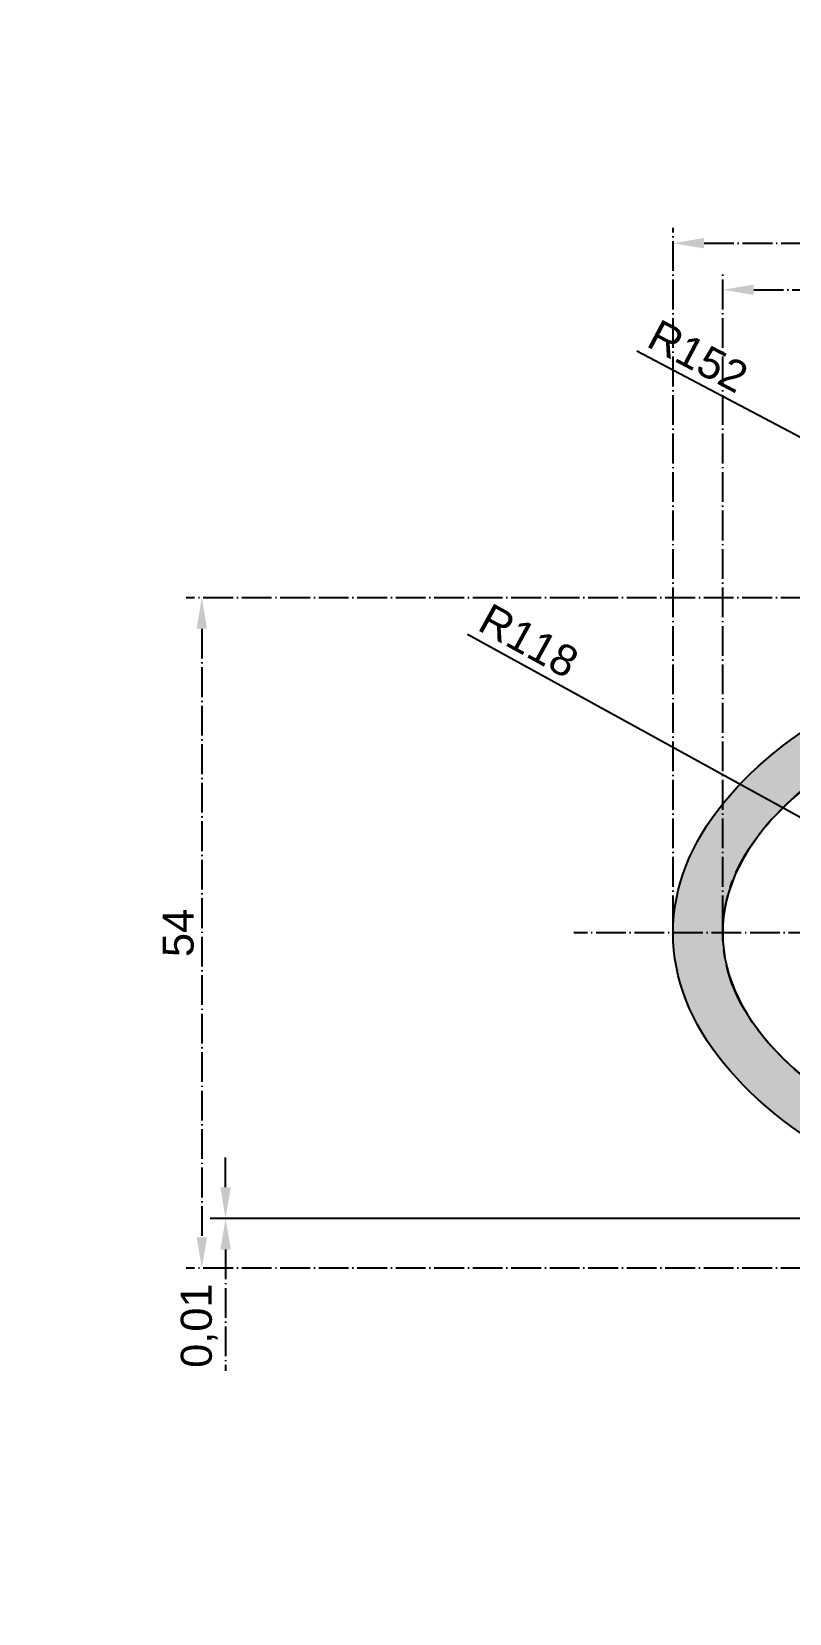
# Model space of a CAD drawing. Header units: millimetres. Extents: x 48 to 227, y 26 to 188.
# Drawn here: x 48.3 to 109.4, y 45.2 to 172.6 of the extents above; entities that cross this region are included whole.
import ezdxf

# ---------------------------------------------------------------- set-up
doc = ezdxf.new("R2010")
doc.units = ezdxf.units.MM
doc.linetypes.add('ACAD_ISO04W100', pattern=[30, 24, -3, 0, -3])
doc.linetypes.add('CENTER2', pattern=[28.575000000000003, 19.05, -3.175, 3.175, -3.175])
for name, color, linetype in [('hyundai', 7, 'Continuous'), ('koty', 6, 'Continuous'), ('osy', 2, 'Continuous'), ('poloměry', 6, 'Continuous'), ('srafy', 7, 'Continuous')]:
    doc.layers.add(name, color=color, linetype=linetype)
doc.styles.get("Standard").update_dxf_attribs({"font": 'arial.ttf'})
doc.dimstyles.new('ISO-25', dxfattribs={"dimtxt": 2.5, "dimasz": 2.5, "dimexe": 1.25, "dimexo": 0.625, "dimtad": 1, "dimtxsty": 'Standard', "dimcen": 2.5, "dimadec": 0, "dimazin": 0, "dimtfac": 1, "dimtmove": 0, "dimatfit": 3, "dimfxl": 1, "dimarcsym": 0})

# ---------------------------------------------------------------- blocks, each defined once
blk = doc.blocks.new('*D4')
at = {"layer": 'Defpoints', "color": 0, "linetype": 'ACAD_ISO04W100', "ltscale": 0.1, "transparency": 16777216}
for p in [(203.999999999999, 155.5569450538199), (99.99999999995265, 100.0000000000298), (203.999999999999, 100.0000000000298)]:
    blk.add_point(p, dxfattribs=at)
at = {"layer": 'koty', "color": 0, "linetype": 'ACAD_ISO04W100', "lineweight": -2, "ltscale": 0.1, "transparency": 16777216}
for p, q in [((99.99999999995265, 100.6250000000298), (99.99999999995265, 156.8069450538199)), ((203.999999999999, 100.6250000000298), (203.999999999999, 156.8069450538199)), ((102.4999999999526, 155.5569450538199), (201.499999999999, 155.5569450538199))]:
    blk.add_line(p, q, dxfattribs=at)
at = {"layer": 'koty', "color": 0, "linetype": 'ACAD_ISO04W100', "ltscale": 0.1, "transparency": 16777216}
for points in [[(102.4999999999526, 155.9736117204866), (102.4999999999526, 155.1402783871532), (99.99999999995265, 155.5569450538199)], [(201.499999999999, 155.9736117204866), (201.499999999999, 155.1402783871532), (203.999999999999, 155.5569450538199)]]:
    blk.add_solid(points, dxfattribs=at)
at = {"layer": 'koty', "color": 0, "linetype": 'ACAD_ISO04W100', "ltscale": 0.1, "transparency": 16777216, "insert": (151.9999999999758, 157.4583775231241), "char_height": 2.5, "attachment_point": 5}
blk.add_mtext('104', dxfattribs=at)
blk = doc.blocks.new('*D5')
at = {"layer": 'Defpoints', "color": 0, "linetype": 'ACAD_ISO04W100', "ltscale": 0.1, "transparency": 16777216}
for p in [(200.0000000000073, 151.8069450538199), (103.9999999999444, 100.0000000000298), (200.0000000000073, 100.0000000000298)]:
    blk.add_point(p, dxfattribs=at)
at = {"layer": 'koty', "color": 0, "linetype": 'ACAD_ISO04W100', "lineweight": -2, "ltscale": 0.1, "transparency": 16777216}
for p, q in [((103.9999999999444, 100.6250000000298), (103.9999999999444, 153.0569450538199)), ((200.0000000000073, 100.6250000000298), (200.0000000000073, 153.0569450538199)), ((106.4999999999444, 151.8069450538199), (197.5000000000073, 151.8069450538199))]:
    blk.add_line(p, q, dxfattribs=at)
at = {"layer": 'koty', "color": 0, "linetype": 'ACAD_ISO04W100', "ltscale": 0.1, "transparency": 16777216}
for points in [[(106.4999999999444, 152.2236117204866), (106.4999999999444, 151.3902783871532), (103.9999999999444, 151.8069450538199)], [(197.5000000000073, 152.2236117204866), (197.5000000000073, 151.3902783871532), (200.0000000000073, 151.8069450538199)]]:
    blk.add_solid(points, dxfattribs=at)
at = {"layer": 'koty', "color": 0, "linetype": 'ACAD_ISO04W100', "ltscale": 0.1, "transparency": 16777216, "insert": (151.9999999999759, 153.7083775231241), "char_height": 2.5, "attachment_point": 5}
blk.add_mtext('96', dxfattribs=at)
blk = doc.blocks.new('*D6')
at = {"layer": 'Defpoints', "color": 0, "linetype": 'ACAD_ISO04W100', "ltscale": 0.1, "transparency": 16777216}
for p in [(151.9999999999759, 127.0000000000419), (62.05514176651361, 73.00000000001769), (151.9999999999759, 73.0000000000177)]:
    blk.add_point(p, dxfattribs=at)
at = {"layer": 'koty', "color": 0, "linetype": 'ACAD_ISO04W100', "lineweight": -2, "ltscale": 0.1, "transparency": 16777216}
for p, q in [((151.3749999999759, 127.0000000000419), (60.80514176651359, 127.0000000000419)), ((62.05514176651359, 124.5000000000419), (62.05514176651361, 75.50000000001769)), ((151.3749999999759, 73.0000000000177), (60.8051417665136, 73.00000000001769))]:
    blk.add_line(p, q, dxfattribs=at)
at = {"layer": 'koty', "color": 0, "linetype": 'ACAD_ISO04W100', "ltscale": 0.1, "transparency": 16777216}
for points in [[(61.63847509984693, 124.5000000000419), (62.47180843318026, 124.5000000000419), (62.05514176651359, 127.0000000000419)], [(61.63847509984694, 75.50000000001769), (62.47180843318027, 75.50000000001769), (62.05514176651361, 73.00000000001769)]]:
    blk.add_solid(points, dxfattribs=at)
at = {"layer": 'koty', "color": 0, "linetype": 'ACAD_ISO04W100', "ltscale": 0.1, "transparency": 16777216, "insert": (60.1588252590102, 100.0000000000298), "char_height": 2.5, "attachment_point": 5, "rotation": 90}
blk.add_mtext('54', dxfattribs=at)
blk = doc.blocks.new('*D7')
at = {"layer": 'Defpoints', "color": 0, "linetype": 'ACAD_ISO04W100', "ltscale": 0.1, "transparency": 16777216}
for p in [(63.96830015038191, 77.00503449502331), (150.1631583838441, 77.01684681748159), (150.9957392113892, 77.00503449502332)]:
    blk.add_point(p, dxfattribs=at)
at = {"layer": 'koty', "color": 0, "linetype": 'ACAD_ISO04W100', "lineweight": -2, "ltscale": 0.1, "transparency": 16777216}
for p, q in [((63.96830015038191, 79.51684681748158), (63.9683001503819, 82.01684681748158)), ((149.5381583838441, 77.01684681748159), (62.71830015038191, 77.01684681748158)), ((150.3707392113892, 77.00503449502332), (62.71830015038191, 77.00503449502331)), ((63.96830015038191, 77.01684681748158), (63.96830015038191, 77.00503449502331)), ((63.96830015038191, 74.50503449502331), (63.96830015038191, 64.74377937906151))]:
    blk.add_line(p, q, dxfattribs=at)
at = {"layer": 'koty', "color": 0, "linetype": 'ACAD_ISO04W100', "ltscale": 0.1, "transparency": 16777216}
for points in [[(63.55163348371524, 79.51684681748158), (64.38496681704858, 79.51684681748158), (63.96830015038191, 77.01684681748158)], [(63.55163348371524, 74.50503449502331), (64.38496681704858, 74.50503449502331), (63.96830015038191, 77.00503449502331)]]:
    blk.add_solid(points, dxfattribs=at)
at = {"layer": 'koty', "color": 0, "linetype": 'ACAD_ISO04W100', "ltscale": 0.1, "transparency": 16777216, "insert": (61.84091270154153, 68.37440693704238), "char_height": 2.5, "attachment_point": 5, "rotation": 90}
blk.add_mtext('0,01', dxfattribs=at)
blk = doc.blocks.new('*D19')
at = {"layer": 'Defpoints', "color": 0, "ltscale": 0.1, "transparency": 16777216}
for p in [(48.34994455682781, 172.5969024581356), (182.793723060401, 101.6823734694848)]:
    blk.add_point(p, dxfattribs=at)
at = {"layer": 'poloměry', "color": 0, "lineweight": -2, "ltscale": 0.1, "transparency": 16777216}
blk.add_line((97.07867123392278, 146.8941534058167), (180.5824767034344, 102.8487308541666), dxfattribs=at)
at = {"layer": 'poloměry', "color": 0, "ltscale": 0.1, "transparency": 16777216}
blk.add_solid([(180.7768696008813, 103.217271913661), (180.3880838059874, 102.4801897946722), (182.793723060401, 101.6823734694848)], dxfattribs=at)
at = {"layer": 'poloměry', "color": 0, "ltscale": 0.1, "transparency": 16777216, "insert": (102.0081587650215, 146.4437454229182), "char_height": 2.5, "attachment_point": 5, "rotation": 332.18987484101604}
blk.add_mtext('R152', dxfattribs=at)
blk = doc.blocks.new('*D20')
at = {"layer": 'Defpoints', "color": 0, "ltscale": 0.1, "transparency": 16777216}
for p in [(123.38134005704, 102.0974615975219), (226.7581493792549, 45.20075436100038)]:
    blk.add_point(p, dxfattribs=at)
at = {"layer": 'poloměry', "color": 0, "lineweight": -2, "ltscale": 0.1, "transparency": 16777216}
for p, q in [((83.44993350577083, 124.0749782473984), (121.1911534188575, 103.3029003101601)), ((226.7581493792549, 45.20075436100038), (123.38134005704, 102.0974615975219))]:
    blk.add_line(p, q, dxfattribs=at)
at = {"layer": 'poloměry', "color": 0, "ltscale": 0.1, "transparency": 16777216}
blk.add_solid([(121.3920598709639, 103.6679314165238), (120.9902469667512, 102.9378692037963), (123.38134005704, 102.0974615975219)], dxfattribs=at)
at = {"layer": 'poloměry', "color": 0, "ltscale": 0.1, "transparency": 16777216, "insert": (88.38409178316807, 123.5297077175822), "char_height": 2.5, "attachment_point": 5, "rotation": 331.1724169774728}
blk.add_mtext('R118', dxfattribs=at)

msp = doc.modelspace()

# ---------------------------------------------------------------- hatches: boundary and pattern name
at = {"layer": 'srafy', "ltscale": 0.1}
h = msp.add_hatch(color=256, dxfattribs=at)
h.set_gradient(color1=(0, 0, 255), color2=(0, 0, 255), tint=1)
edge = h.paths.add_edge_path()
edge.add_ellipse((151.9999999999758, 100.0000000000298), major_axis=(-52.00000000002321, -3.184081677784539e-14), ratio=0.5192307692307697, start_angle=0, end_angle=360)
edge = h.paths.add_edge_path(flags=16)
edge.add_arc((140.6003737152837, 94.15372738848185), 22.29999999999997, 325.7643920038571, 354.34581722070766, ccw=False)
edge.add_arc((150.3558006104453, 87.51507947695976), 10.49999999999999, 268.9487422992649, 325.7643920038581, ccw=False)
edge.add_ellipse((151.9999999999758, 100.0000000000298), major_axis=(48.00000000001971, 2.351321854363884e-14), ratio=0.4791666666659734, start_angle=237.1738231811156, end_angle=267.8068963411018, ccw=False)
edge.add_arc((126.4225618304568, 82.10575795790749), 1.499999999999996, 126.9541863150043, 257.4310803102828, ccw=False)
edge.add_arc((168.5650164059537, 26.0876937075946), 71.59999999999998, 98.78781342522132, 126.95418631500331, ccw=False)
edge.add_arc((158.3137709119536, 92.40000000002976), 4.500000000000008, -5.654182779291091, 98.78781342522092, ccw=False)
edge = h.paths.add_edge_path(flags=16)
edge.add_arc((145.5999999999795, 107.9000000000018), 4.5, 174.6906695444763, 280.0968906230818, ccw=False)
edge.add_arc((161.4317833187985, 106.4287294790012), 20.40000000000001, 142.2790937250202, 174.6906695444762, ccw=False)
edge.add_arc((153.6008799104634, 112.4857049461238), 10.5, 88.9764766652799, 142.2790937250202, ccw=False)
edge.add_ellipse((151.9999999999759, 100.0000000000297), major_axis=(48.00000000003145, 2.351321854364458e-14), ratio=0.4791666666659734, start_angle=416.55028535112217, end_angle=447.86471230035704, ccw=False)
edge.add_arc((178.0051513050237, 117.7604460999539), 1.499999999999999, -56.301150648857515, 77.18684750033589, ccw=False)
edge.add_arc((131.3996228649202, 187.6455283337089), 85.49999999999997, 280.09689062308155, 303.69884935114356, ccw=False)
edge = h.paths.add_edge_path(flags=16)
edge.add_arc((189.4926204565742, 112.8950805440671), 1.249999999999985, 57.877048963210086, 157.0721647358607, ccw=False)
edge.add_ellipse((151.9999999999759, 100.0000000000297), major_axis=(48.00000000003145, 2.351321854364458e-14), ratio=0.4791666666659734, start_angle=292.1458502930185, end_angle=397.3500711636504, ccw=False)
edge.add_arc((169.9029377625208, 79.67828299606677), 0.9999999999999918, 142.6046591199953, 286.3231881688089, ccw=False)
edge.add_arc((48.34994455682779, 172.5969024581356), 152, 322.6046591199912, 337.0721647358603)
edge = h.paths.add_edge_path(flags=16)
edge.add_arc((226.7581493792561, 45.20075436100176), 118, 140.8039921287175, 159.5832747961813)
edge.add_arc((114.9999999999759, 86.80037692891685), 1.249371279158054, 238.7919786962658, 339.5832747961807, ccw=False)
edge.add_ellipse((151.9999999999759, 100.0000000000297), major_axis=(48.00000000003145, 1.175660927182229e-14), ratio=0.4791666666659734, start_angle=111.57648444449671, end_angle=218.3421742325222, ccw=False)
edge.add_arc((134.5345150275136, 120.4058158060675), 0.9999999999999986, -39.19600787128002, 106.0631963941349, ccw=False)

# ---------------------------------------------------------------- linework, layer by layer
at = {"layer": 'hyundai'}
msp.add_ellipse((151.9999999999758, 100.0000000000298), major_axis=(-52.00000000002321, -3.184081677784539e-14), ratio=0.5192307692307697, dxfattribs=at)
msp.add_ellipse((151.9999999999759, 100.0000000000297), major_axis=(48.00000000003145, 1.175660927182229e-14), ratio=0.4791666666659734, start_param=1.947377021356705, end_param=3.810789836320636, dxfattribs=at)
at = {"layer": 'koty', "linetype": 'CENTER2', "ltscale": 0.2}
msp.add_ellipse((151.9999999999758, 100.0000000000298), major_axis=(48.00000000003149, 0), ratio=0.4791666666663523, dxfattribs=at)
at = {"layer": 'osy', "linetype": 'ACAD_ISO04W100', "ltscale": 0.1}
msp.add_line((151.9999999999758, 100.0000000000298), (91.99999999997584, 100.0000000000298), dxfattribs=at)

# ---------------------------------------------------------------- dimensions: what is measured, and where the dimension line sits
at = {"layer": 'koty', "linetype": 'ACAD_ISO04W100', "ltscale": 0.1}
for base, p1, p2, picture, middle in [((203.999999999999, 155.5569450538199), (99.99999999995265, 100.0000000000298), (203.999999999999, 100.0000000000298), '*D4', (151.9999999999758, 157.4583775231241)), ((200.0000000000073, 151.8069450538199), (103.9999999999444, 100.0000000000298), (200.0000000000073, 100.0000000000298), '*D5', (151.9999999999759, 153.7083775231241))]:
    dim = msp.add_linear_dim(base=base, p1=p1, p2=p2, dimstyle='ISO-25', dxfattribs=at)
    dim.commit()
    dim.dimension.update_dxf_attribs({"geometry": picture, "text_midpoint": middle})
for base, p1, p2, picture, middle in [((62.05514176651361, 73.00000000001769), (151.9999999999758, 127.0000000000418), (151.9999999999758, 73.00000000001768), '*D6', (60.1588252590102, 100.0000000000298)), ((63.96830015038191, 77.00503449502331), (150.163158383844, 77.01684681748156), (150.9957392113891, 77.0050344950233), '*D7', (61.84091270154153, 68.37440693704238))]:
    dim = msp.add_linear_dim(base=base, p1=p1, p2=p2, angle=90, dimstyle='ISO-25', dxfattribs=at)
    dim.commit()
    dim.dimension.update_dxf_attribs({"geometry": picture, "text_midpoint": middle})
at = {"layer": 'poloměry', "ltscale": 0.1}
for center, mpoint, picture, middle in [((48.34994455682781, 172.5969024581356), (182.793723060401, 101.6823734694848), '*D19', (101.1210588442029, 144.7619311746113)), ((226.7581493792549, 45.20075436100038), (123.38134005704, 102.0974615975219), '*D20', (87.46726765998146, 121.8639109225116))]:
    dim = msp.add_radius_dim(center=center, mpoint=mpoint, dimstyle='ISO-25', dxfattribs=at)
    dim.commit()
    dim.dimension.update_dxf_attribs({"geometry": picture, "text_midpoint": middle, "dimtype": 164})

doc.saveas('drawing.dxf')
